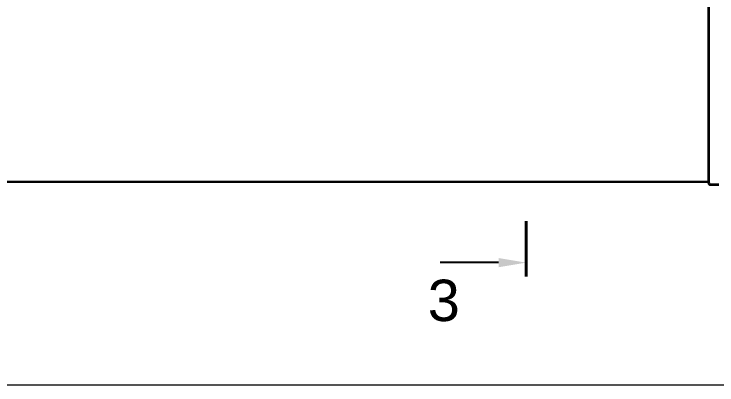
# Model space of a CAD drawing. Header units: millimetres. Extents: x 20530103 to 31271019, y 32092698 to 33532929.
# Drawn here: x 26164995 to 26168478, y 33006287 to 33008122 of the extents above; entities that cross this region are included whole.
import ezdxf

# ---------------------------------------------------------------- set-up
doc = ezdxf.new("R2010")
doc.units = ezdxf.units.MM
doc.styles.add('GOST 2.304', font='GOST.TTF')

msp = doc.modelspace()

# ---------------------------------------------------------------- linework, layer by layer
at = {"color": 1, "lineweight": 40}
msp.add_line((26167531.8788, 33006823.7177), (26167531.7724, 33007096.7176), dxfattribs=at)
at = {"lineweight": 35}
for points in [[(26168435.0434, 33010293.0485), (26168436.2128, 33007293.0487)], [(26161347.1602, 33007290.2854), (26168436.2128, 33007293.0471)]]:
    msp.add_lwpolyline(points, dxfattribs=at)
msp.add_lwpolyline([(26168436.2128, 33007293.0471), (26168436.2148, 33007288.0471, 0.414213562), (26168446.2187, 33007278.051), (26168486.2186, 33007278.0666)], format="xyb", dxfattribs=at)
at = {"color": 1, "linetype": 'ByBlock', "lineweight": -2}
msp.add_lwpolyline([(26167395.3522, 33006891.9145), (26167105.8953, 33006891.8016)], dxfattribs=at)
at = {"lineweight": 20}
msp.add_lwpolyline([(26148120.7654, 33006286.9159), (26175063.2613, 33006286.9159)], dxfattribs=at)
at = {"color": 1, "lineweight": 25}
msp.add_solid([(26167395.3611, 33006869.1645), (26167531.8522, 33006891.9677), (26167395.3433, 33006914.6645)], dxfattribs=at)

# ---------------------------------------------------------------- texts
at = {"color": 1, "lineweight": 25, "insert": (26167203.7566, 33006600.0125), "char_height": 204.75, "attachment_point": 9, "rotation": 0.0223338, "style": 'GOST 2.304'}
msp.add_mtext('{\\fArial|b0|i0|c204|p34;3}', dxfattribs=at)

doc.saveas('drawing.dxf')
